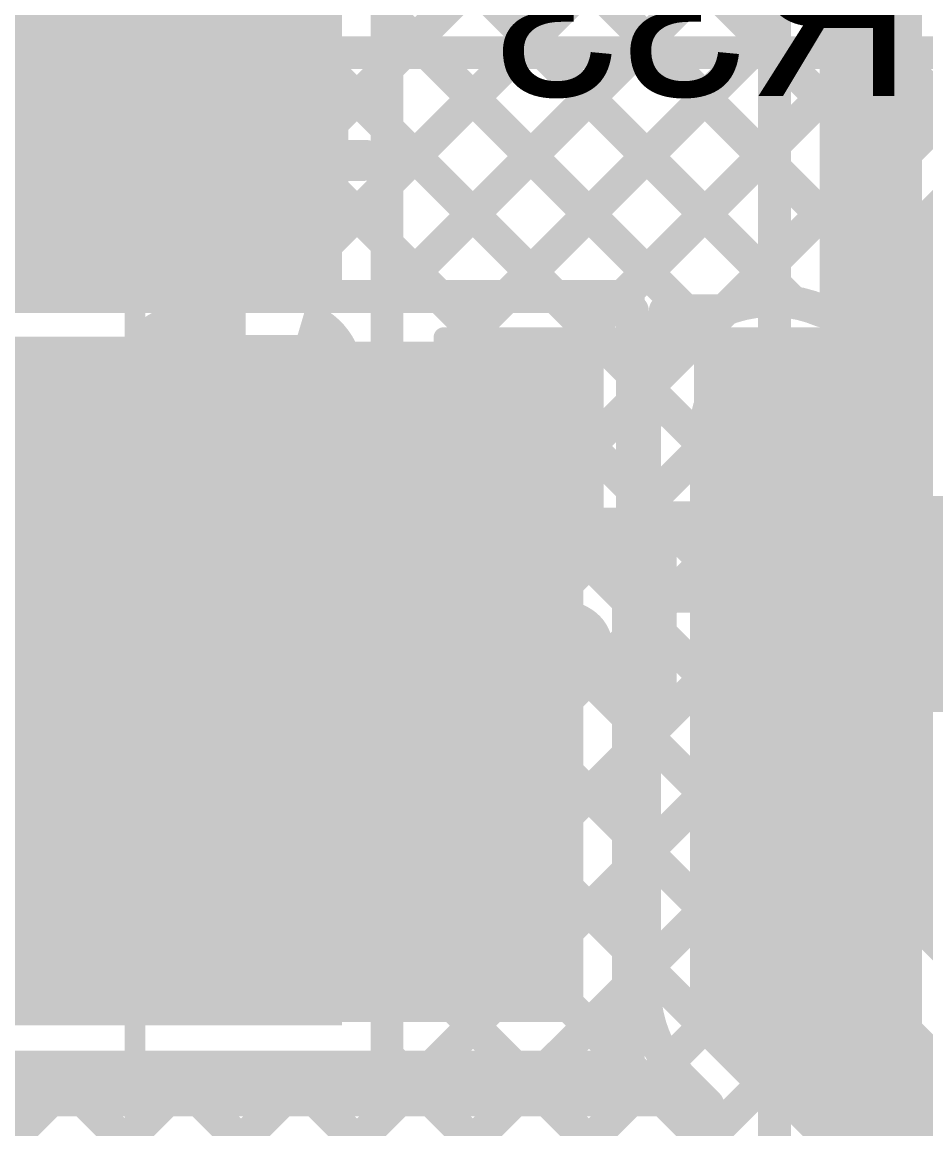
# Model space of a CAD drawing. Header units: millimetres. Extents: x 0 to 214, y 0 to 214.
# Drawn here: x 0.4181 to 0.6386, y 0.2029 to 0.4729 of the extents above; entities that cross this region are included whole.
import ezdxf

# ---------------------------------------------------------------- set-up
doc = ezdxf.new("R2010")
doc.units = ezdxf.units.MM
doc.header["$MEASUREMENT"] = 0
for name, color, linetype in [('BottomLayer', 5, 'Continuous'), ('BottomOverlay', 54, 'Continuous'), ('BottomPaste', 16, 'Continuous'), ('BottomSolder', 6, 'Continuous'), ('MultiLayer', 9, 'Continuous'), ('TopLayer', 1, 'Continuous'), ('TopOverlay', 2, 'Continuous'), ('TopPaste', 8, 'Continuous'), ('TopSolder', 216, 'Continuous')]:
    doc.layers.add(name, color=color, linetype=linetype)
doc.styles.add('Arial', font='', dxfattribs={"height": 0.2})
doc.styles.get('Arial').set_extended_font_data('Arial')

# ---------------------------------------------------------------- blocks, each defined once
blk = doc.blocks.new('TBP01R1_508_02BE_100')
at = {"layer": 'BottomLayer'}
blk.add_hatch(color=5, dxfattribs=at).paths.add_polyline_path([(-0.15906, 0.05906), (-0.04094, 0.05906), (-0.04094, -0.05906), (-0.15906, -0.05906)])
h = blk.add_hatch(color=5, dxfattribs=at)
edge = h.paths.add_edge_path()
edge.add_arc((0.1, 0), 0.05906, 0, 360)
at = {"layer": 'BottomSolder'}
blk.add_hatch(color=6, dxfattribs=at).paths.add_polyline_path([(-0.16306, 0.06306), (-0.03694, 0.06306), (-0.03694, -0.06306), (-0.16306, -0.06306)])
h = blk.add_hatch(color=6, dxfattribs=at)
edge = h.paths.add_edge_path()
edge.add_arc((0.1, 0), 0.06306, 0, 360)
at = {"layer": 'MultiLayer'}
blk.add_hatch(color=9, dxfattribs=at).paths.add_polyline_path([(-0.15906, 0.05906), (-0.04094, 0.05906), (-0.04094, -0.05906), (-0.15906, -0.05906)])
h = blk.add_hatch(color=9, dxfattribs=at)
edge = h.paths.add_edge_path()
edge.add_arc((0.1, 0), 0.05906, 0, 360)
at = {"layer": 'TopLayer'}
blk.add_hatch(color=1, dxfattribs=at).paths.add_polyline_path([(-0.15906, 0.05906), (-0.04094, 0.05906), (-0.04094, -0.05906), (-0.15906, -0.05906)])
h = blk.add_hatch(color=1, dxfattribs=at)
edge = h.paths.add_edge_path()
edge.add_arc((0.1, 0), 0.05906, 0, 360)
at = {"layer": 'TopSolder'}
blk.add_hatch(color=216, dxfattribs=at).paths.add_polyline_path([(-0.16306, 0.06306), (-0.03694, 0.06306), (-0.03694, -0.06306), (-0.16306, -0.06306)])
h = blk.add_hatch(color=216, dxfattribs=at)
edge = h.paths.add_edge_path()
edge.add_arc((0.1, 0), 0.06306, 0, 360)
at = {"layer": 'TopOverlay'}
for points, const_width in [([(-0.10306, -0.067, 1), (-0.11094, -0.067, 1)], 0.00787), ([(-0.11291, -0.067, 1), (-0.10897, -0.067, 1)], 0.00394), ([(-0.10503, -0.067, 1), (-0.10109, -0.067, 1)], 0.00394)]:
    blk.add_lwpolyline(points, format="xyb", close=True, dxfattribs=dict(at, const_width=const_width))
at = {"layer": 'TopOverlay', "const_width": 0.005}
blk.add_lwpolyline([(-0.2315, -0.07874), (0.2315, -0.07874)], dxfattribs=at)
blk = doc.blocks.new('S______B______191')
at = {"layer": 'TopLayer'}
for points in [[(-0.045, -0.0175), (-0.045, 0.0175), (-0.015, 0.0175), (-0.015, -0.0175)], [(0.015, -0.0175), (0.015, 0.0175), (0.045, 0.0175), (0.045, -0.0175)]]:
    blk.add_hatch(color=1, dxfattribs=at).paths.add_polyline_path(points)
at = {"layer": 'TopPaste'}
for points in [[(-0.045, -0.0175), (-0.045, 0.0175), (-0.015, 0.0175), (-0.015, -0.0175)], [(0.015, -0.0175), (0.015, 0.0175), (0.045, 0.0175), (0.045, -0.0175)]]:
    blk.add_hatch(color=8, dxfattribs=at).paths.add_polyline_path(points)
at = {"layer": 'TopSolder'}
for points in [[(-0.049, -0.0215), (-0.049, 0.0215), (-0.011, 0.0215), (-0.011, -0.0215)], [(0.011, -0.0215), (0.011, 0.0215), (0.049, 0.0215), (0.049, -0.0215)]]:
    blk.add_hatch(color=216, dxfattribs=at).paths.add_polyline_path(points)
at = {"layer": 'TopOverlay', "const_width": 0.005}
for points in [[(-0.05, 0.022), (-0.05, -0.022)], [(0.05, 0.022), (-0.05, 0.022)], [(0.05, 0.022), (0.05, -0.022)], [(0.05, -0.022), (-0.05, -0.022)]]:
    blk.add_lwpolyline(points, dxfattribs=at)
at = {"layer": 'TopOverlay', "const_width": 0.0025}
for points in [[(-0.05125, 0.022, 1), (-0.04875, 0.022, 1)], [(-0.05125, 0.022, 1), (-0.04875, 0.022, 1)], [(0.04875, 0.022, 1), (0.05125, 0.022, 1)], [(0.04875, 0.022, 1), (0.05125, 0.022, 1)], [(-0.05125, -0.022, 1), (-0.04875, -0.022, 1)], [(-0.05125, -0.022, 1), (-0.04875, -0.022, 1)], [(0.04875, -0.022, 1), (0.05125, -0.022, 1)], [(0.04875, -0.022, 1), (0.05125, -0.022, 1)]]:
    blk.add_lwpolyline(points, format="xyb", close=True, dxfattribs=at)
at = {"layer": 'TopOverlay'}
blk.add_text('SB1', height=0.05, rotation=-180, dxfattribs=at).set_placement((0.05207, 0.06801))
blk = doc.blocks.new('C__0603_B_304')
at = {"layer": 'BottomLayer'}
for points in [[(-0.045, -0.0175), (-0.045, 0.0175), (-0.015, 0.0175), (-0.015, -0.0175)], [(0.015, -0.0175), (0.015, 0.0175), (0.045, 0.0175), (0.045, -0.0175)]]:
    blk.add_hatch(color=5, dxfattribs=at).paths.add_polyline_path(points)
at = {"layer": 'BottomPaste'}
for points in [[(-0.045, -0.0175), (-0.045, 0.0175), (-0.015, 0.0175), (-0.015, -0.0175)], [(0.015, -0.0175), (0.015, 0.0175), (0.045, 0.0175), (0.045, -0.0175)]]:
    blk.add_hatch(color=16, dxfattribs=at).paths.add_polyline_path(points)
at = {"layer": 'BottomSolder'}
for points in [[(-0.04736, -0.01986), (-0.04736, 0.01986), (-0.01264, 0.01986), (-0.01264, -0.01986)], [(0.01264, -0.01986), (0.01264, 0.01986), (0.04736, 0.01986), (0.04736, -0.01986)]]:
    blk.add_hatch(color=6, dxfattribs=at).paths.add_polyline_path(points)
at = {"layer": 'BottomOverlay', "const_width": 0.005}
for points in [[(-0.018, 0.021), (-0.049, 0.021)], [(-0.049, -0.021), (-0.049, 0.021)], [(0.049, 0.021), (0.018, 0.021)], [(0.049, -0.021), (0.049, 0.021)], [(-0.018, -0.021), (-0.049, -0.021)], [(0.049, -0.021), (0.018, -0.021)]]:
    blk.add_lwpolyline(points, dxfattribs=at)
at = {"layer": 'BottomOverlay', "const_width": 0.0025}
for points in [[(-0.05025, 0.021, 1), (-0.04775, 0.021, 1)], [(-0.05025, 0.021, 1), (-0.04775, 0.021, 1)], [(-0.01925, 0.021, 1), (-0.01675, 0.021, 1)], [(0.01675, 0.021, 1), (0.01925, 0.021, 1)], [(0.04775, 0.021, 1), (0.05025, 0.021, 1)], [(0.04775, 0.021, 1), (0.05025, 0.021, 1)], [(-0.05025, -0.021, 1), (-0.04775, -0.021, 1)], [(-0.05025, -0.021, 1), (-0.04775, -0.021, 1)], [(-0.01925, -0.021, 1), (-0.01675, -0.021, 1)], [(0.01675, -0.021, 1), (0.01925, -0.021, 1)], [(0.04775, -0.021, 1), (0.05025, -0.021, 1)], [(0.04775, -0.021, 1), (0.05025, -0.021, 1)]]:
    blk.add_lwpolyline(points, format="xyb", close=True, dxfattribs=at)

msp = doc.modelspace()

# ---------------------------------------------------------------- hatches: boundary and pattern name
at = {"layer": 'BottomLayer'}
for points in [[(0.30014, 0.40928), (0.49614, 0.40928), (0.49614, 0.562), (0.30014, 0.562)], [(0.30014, 0.22817), (0.49614, 0.22817), (0.49614, 0.39617), (0.30014, 0.39617)]]:
    msp.add_hatch(color=5, dxfattribs=at).paths.add_polyline_path(points)
at = {"layer": 'TopLayer'}
msp.add_hatch(color=1, dxfattribs=at).paths.add_polyline_path([(0.302, 0.229), (0.555, 0.229), (0.555, 0.395), (0.302, 0.395)])

# ---------------------------------------------------------------- linework, layer by layer
at = {"layer": 'BottomLayer'}
for points, const_width in [([(0.62514, 0.32286), (0.62514, 0.52287)], 0.025), ([(0.50714, 0.40717), (0.50714, 0.51432)], 0.008), ([(0.50714, 0.50362), (0.60164, 0.40912)], 0.008), ([(0.50714, 0.46171), (0.5418, 0.49637)], 0.008), ([(0.50714, 0.43343), (0.57008, 0.49637)], 0.008), ([(0.50714, 0.40515), (0.59837, 0.49637)], 0.008), ([(0.54267, 0.49637), (0.60164, 0.4374)], 0.008), ([(0.57096, 0.49637), (0.60164, 0.46569)], 0.008), ([(0.60164, 0.32293), (0.60164, 0.49637)], 0.008), ([(0.50714, 0.47533), (0.60164, 0.38083)], 0.008), ([(0.50714, 0.37686), (0.60164, 0.47136)], 0.008), ([(0.50714, 0.44705), (0.60164, 0.35255)], 0.008), ([(0.50714, 0.34858), (0.60164, 0.44308)], 0.008), ([(0.47422, 0.43922), (0.50172, 0.43922)], 0.01), ([(0.50714, 0.41877), (0.60164, 0.32427)], 0.008), ([(0.50714, 0.32029), (0.60164, 0.41479)], 0.008), ([(0.50714, 0.39828), (0.50714, 0.40717)], 0.008), ([(0.50714, 0.39828), (0.50714, 0.40717)], 0.008), ([(0.50714, 0.21717), (0.50714, 0.39828)], 0.008), ([(0.50714, 0.39048), (0.60164, 0.29598)], 0.008), ([(0.50714, 0.29201), (0.60164, 0.38651)], 0.008), ([(0.50714, 0.3622), (0.60164, 0.2677)], 0.008), ([(0.50714, 0.26372), (0.60164, 0.35822)], 0.008), ([(0.50714, 0.33391), (0.60164, 0.23941)], 0.008), ([(0.62514, 0.28986), (0.62514, 0.32286)], 0.025), ([(0.50714, 0.23544), (0.60164, 0.32994)], 0.008), ([(0.60164, 0.28986), (0.60164, 0.32286)], 0.008), ([(0.50714, 0.30563), (0.60164, 0.21113)], 0.008), ([(0.44793, 0.14794), (0.60164, 0.30166)], 0.008), ([(0.62514, 0.28986), (0.652, 0.263)], 0.025), ([(0.62514, 0.093), (0.62514, 0.28986)], 0.025), ([(0.60164, 0.14795), (0.60164, 0.28986)], 0.008), ([(0.50714, 0.27734), (0.60164, 0.18284)], 0.008), ([(0.47621, 0.14795), (0.60164, 0.27337)], 0.008), ([(0.50714, 0.24906), (0.60164, 0.15456)], 0.008), ([(0.5045, 0.14795), (0.60164, 0.24509)], 0.008), ([(0.50714, 0.22078), (0.57997, 0.14795)], 0.008), ([(0.28914, 0.21717), (0.50714, 0.21717)], 0.008), ([(0.36308, 0.14794), (0.4323, 0.21717)], 0.008), ([(0.39136, 0.14794), (0.46059, 0.21717)], 0.008), ([(0.39761, 0.21717), (0.46683, 0.14795)], 0.008), ([(0.41964, 0.14794), (0.48887, 0.21717)], 0.008), ([(0.42589, 0.21717), (0.49512, 0.14795)], 0.008), ([(0.45418, 0.21717), (0.5234, 0.14795)], 0.008), ([(0.48246, 0.21717), (0.55169, 0.14795)], 0.008), ([(0.53278, 0.14795), (0.60164, 0.2168)], 0.008)]:
    msp.add_lwpolyline(points, dxfattribs=dict(at, const_width=const_width))
for points, const_width in [([(0.50514, 0.47533, 1), (0.50914, 0.47533, 1)], 0.004), ([(0.59964, 0.47136, 1), (0.60364, 0.47136, 1)], 0.004), ([(0.59964, 0.46569, 1), (0.60364, 0.46569, 1)], 0.004), ([(0.50514, 0.46171, 1), (0.50914, 0.46171, 1)], 0.004), ([(0.50514, 0.44705, 1), (0.50914, 0.44705, 1)], 0.004), ([(0.59964, 0.44308, 1), (0.60364, 0.44308, 1)], 0.004), ([(0.47172, 0.43922, 1), (0.47672, 0.43922, 1)], 0.005), ([(0.49922, 0.43922, 1), (0.50422, 0.43922, 1)], 0.005), ([(0.59964, 0.4374, 1), (0.60364, 0.4374, 1)], 0.004), ([(0.50514, 0.43343, 1), (0.50914, 0.43343, 1)], 0.004), ([(0.50514, 0.41877, 1), (0.50914, 0.41877, 1)], 0.004), ([(0.59964, 0.41479, 1), (0.60364, 0.41479, 1)], 0.004), ([(0.59964, 0.40912, 1), (0.60364, 0.40912, 1)], 0.004), ([(0.50514, 0.40717, 1), (0.50914, 0.40717, 1)], 0.004), ([(0.50514, 0.40717, 1), (0.50914, 0.40717, 1)], 0.004), ([(0.50514, 0.40717, 1), (0.50914, 0.40717, 1)], 0.004), ([(0.50514, 0.40515, 1), (0.50914, 0.40515, 1)], 0.004), ([(0.50514, 0.39828, 1), (0.50914, 0.39828, 1)], 0.004), ([(0.50514, 0.39828, 1), (0.50914, 0.39828, 1)], 0.004), ([(0.50514, 0.39828, 1), (0.50914, 0.39828, 1)], 0.004), ([(0.50514, 0.39048, 1), (0.50914, 0.39048, 1)], 0.004), ([(0.59964, 0.38651, 1), (0.60364, 0.38651, 1)], 0.004), ([(0.59964, 0.38083, 1), (0.60364, 0.38083, 1)], 0.004), ([(0.50514, 0.37686, 1), (0.50914, 0.37686, 1)], 0.004), ([(0.50514, 0.3622, 1), (0.50914, 0.3622, 1)], 0.004), ([(0.59964, 0.35822, 1), (0.60364, 0.35822, 1)], 0.004), ([(0.59964, 0.35255, 1), (0.60364, 0.35255, 1)], 0.004), ([(0.50514, 0.34858, 1), (0.50914, 0.34858, 1)], 0.004), ([(0.50514, 0.33391, 1), (0.50914, 0.33391, 1)], 0.004), ([(0.61889, 0.32286, 1), (0.63139, 0.32286, 1)], 0.0125), ([(0.61889, 0.32286, 1), (0.63139, 0.32286, 1)], 0.0125), ([(0.59964, 0.32994, 1), (0.60364, 0.32994, 1)], 0.004), ([(0.59964, 0.32427, 1), (0.60364, 0.32427, 1)], 0.004), ([(0.59964, 0.32293, 1), (0.60364, 0.32293, 1)], 0.004), ([(0.59964, 0.32286, 1), (0.60364, 0.32286, 1)], 0.004), ([(0.50514, 0.32029, 1), (0.50914, 0.32029, 1)], 0.004), ([(0.50514, 0.30563, 1), (0.50914, 0.30563, 1)], 0.004), ([(0.59964, 0.30166, 1), (0.60364, 0.30166, 1)], 0.004), ([(0.59964, 0.29598, 1), (0.60364, 0.29598, 1)], 0.004), ([(0.61889, 0.28986, 1), (0.63139, 0.28986, 1)], 0.0125), ([(0.61889, 0.28986, 1), (0.63139, 0.28986, 1)], 0.0125), ([(0.61889, 0.28986, 1), (0.63139, 0.28986, 1)], 0.0125), ([(0.50514, 0.29201, 1), (0.50914, 0.29201, 1)], 0.004), ([(0.59964, 0.28986, 1), (0.60364, 0.28986, 1)], 0.004), ([(0.59964, 0.28986, 1), (0.60364, 0.28986, 1)], 0.004), ([(0.50514, 0.27734, 1), (0.50914, 0.27734, 1)], 0.004), ([(0.59964, 0.27337, 1), (0.60364, 0.27337, 1)], 0.004), ([(0.59964, 0.2677, 1), (0.60364, 0.2677, 1)], 0.004), ([(0.50514, 0.26372, 1), (0.50914, 0.26372, 1)], 0.004), ([(0.50514, 0.24906, 1), (0.50914, 0.24906, 1)], 0.004), ([(0.59964, 0.24509, 1), (0.60364, 0.24509, 1)], 0.004), ([(0.59964, 0.23941, 1), (0.60364, 0.23941, 1)], 0.004), ([(0.50514, 0.23544, 1), (0.50914, 0.23544, 1)], 0.004), ([(0.50514, 0.22078, 1), (0.50914, 0.22078, 1)], 0.004), ([(0.42389, 0.21717, 1), (0.42789, 0.21717, 1)], 0.004), ([(0.4303, 0.21717, 1), (0.4343, 0.21717, 1)], 0.004), ([(0.45218, 0.21717, 1), (0.45618, 0.21717, 1)], 0.004), ([(0.45859, 0.21717, 1), (0.46259, 0.21717, 1)], 0.004), ([(0.48046, 0.21717, 1), (0.48446, 0.21717, 1)], 0.004), ([(0.48687, 0.21717, 1), (0.49087, 0.21717, 1)], 0.004), ([(0.50514, 0.21717, 1), (0.50914, 0.21717, 1)], 0.004), ([(0.50514, 0.21717, 1), (0.50914, 0.21717, 1)], 0.004), ([(0.59964, 0.2168, 1), (0.60364, 0.2168, 1)], 0.004), ([(0.59964, 0.21113, 1), (0.60364, 0.21113, 1)], 0.004)]:
    msp.add_lwpolyline(points, format="xyb", close=True, dxfattribs=dict(at, const_width=const_width))
at = {"layer": 'TopLayer', "const_width": 0.008}
for points in [[(0.42627, 0.46547, -1.961545), (0.38398, 0.57068)], [(0.617, 0.41456, -0.199188), (0.6239, 0.4312)], [(0.617, 0.41456, -0.198912), (0.62388, 0.43118)], [(0.5888, 0.4025, -0.20498), (0.6132, 0.4025)], [(0.57, 0.374, -0.144975), (0.575, 0.39088)], [(0.57908, 0.21508, -0.198912), (0.57, 0.237)], [(0.5791, 0.21506, -0.199163), (0.57, 0.237)], [(0.576, 0.21, -0.066223), (0.58541, 0.20875)], [(0.576, 0.21, -0.066223), (0.58541, 0.20875)]]:
    msp.add_lwpolyline(points, format="xyb", dxfattribs=at)
at = {"layer": 'TopLayer'}
for points, const_width in [([(0.39486, 0.406), (0.45433, 0.46547)], 0.008), ([(0.42314, 0.406), (0.48261, 0.46547)], 0.008), ([(0.42627, 0.46547), (0.65164, 0.46547)], 0.008), ([(0.43215, 0.46547), (0.49162, 0.406)], 0.008), ([(0.45143, 0.406), (0.51089, 0.46547)], 0.008), ([(0.46044, 0.46547), (0.51991, 0.406)], 0.008), ([(0.47971, 0.406), (0.53918, 0.46547)], 0.008), ([(0.48872, 0.46547), (0.54819, 0.406)], 0.008), ([(0.50799, 0.406), (0.56746, 0.46547)], 0.008), ([(0.51701, 0.46547), (0.57998, 0.4025)], 0.008), ([(0.53628, 0.406), (0.59575, 0.46547)], 0.008), ([(0.54529, 0.46547), (0.6062, 0.40456)], 0.008), ([(0.56456, 0.406), (0.62403, 0.46547)], 0.008), ([(0.57358, 0.46547), (0.61793, 0.42111)], 0.008), ([(0.58972, 0.40288), (0.65164, 0.46479)], 0.008), ([(0.60186, 0.46547), (0.63002, 0.43731)], 0.008), ([(0.63014, 0.46547), (0.64416, 0.45145)], 0.008), ([(0.6239, 0.4312), (0.65164, 0.45893)], 0.008), ([(0.6405, 0.41456), (0.67541, 0.44948)], 0.025), ([(0.41631, 0.45302), (0.46334, 0.406)], 0.008), ([(0.40006, 0.44099), (0.43505, 0.406)], 0.008), ([(0.6405, 0.2615), (0.6405, 0.41456)], 0.025), ([(0.617, 0.4025), (0.617, 0.41456)], 0.008), ([(0.291, 0.406), (0.566, 0.406)], 0.008), ([(0.566, 0.4025), (0.566, 0.406)], 0.008), ([(0.567, 0.3455), (0.567, 0.4025)], 0.008), ([(0.575, 0.4025), (0.5888, 0.4025)], 0.008), ([(0.575, 0.39088), (0.575, 0.4025)], 0.008), ([(0.6132, 0.4025), (0.617, 0.4025)], 0.008), ([(0.601, 0.237), (0.601, 0.374)], 0.04), ([(0.567, 0.38719), (0.5713, 0.38289)], 0.008), ([(0.567, 0.38015), (0.57212, 0.38528)], 0.008), ([(0.57, 0.237), (0.57, 0.374)], 0.008), ([(0.567, 0.35891), (0.57, 0.35591)], 0.008), ([(0.567, 0.35187), (0.57, 0.35487)], 0.008), ([(0.566, 0.218), (0.566, 0.3455)], 0.008), ([(0.566, 0.33162), (0.57, 0.32762)], 0.008), ([(0.566, 0.32258), (0.57, 0.32658)], 0.008), ([(0.566, 0.30334), (0.57, 0.29934)], 0.008), ([(0.566, 0.2943), (0.57, 0.2983)], 0.008), ([(0.566, 0.27505), (0.57, 0.27105)], 0.008), ([(0.566, 0.26602), (0.57, 0.27002)], 0.008), ([(0.6405, 0.2615), (0.673, 0.229)], 0.025), ([(0.601, 0.237), (0.656, 0.182)], 0.04), ([(0.566, 0.24677), (0.57, 0.24277)], 0.008), ([(0.566, 0.23773), (0.57, 0.24173)], 0.008), ([(0.30291, 0.218), (0.566, 0.218)], 0.008), ([(0.42506, 0.218), (0.43306, 0.21)], 0.008), ([(0.42513, 0.21), (0.43313, 0.218)], 0.008), ([(0.45335, 0.218), (0.46135, 0.21)], 0.008), ([(0.45342, 0.21), (0.46142, 0.218)], 0.008), ([(0.48163, 0.218), (0.48963, 0.21)], 0.008), ([(0.4817, 0.21), (0.4897, 0.218)], 0.008), ([(0.50992, 0.218), (0.51792, 0.21)], 0.008), ([(0.50998, 0.21), (0.51798, 0.218)], 0.008), ([(0.5382, 0.218), (0.5462, 0.21)], 0.008), ([(0.53827, 0.21), (0.54627, 0.218)], 0.008), ([(0.566, 0.21848), (0.57448, 0.21)], 0.008), ([(0.56655, 0.21), (0.57568, 0.21912)], 0.008), ([(0.5791, 0.21506), (0.58541, 0.20875)], 0.008), ([(0.31091, 0.21), (0.576, 0.21)], 0.008)]:
    msp.add_lwpolyline(points, dxfattribs=dict(at, const_width=const_width))
for points, const_width in [([(0.42427, 0.46547, 1), (0.42827, 0.46547, 1)], 0.004), ([(0.42427, 0.46547, 1), (0.42827, 0.46547, 1)], 0.004), ([(0.43015, 0.46547, 1), (0.43415, 0.46547, 1)], 0.004), ([(0.45233, 0.46547, 1), (0.45633, 0.46547, 1)], 0.004), ([(0.45844, 0.46547, 1), (0.46244, 0.46547, 1)], 0.004), ([(0.48061, 0.46547, 1), (0.48461, 0.46547, 1)], 0.004), ([(0.48672, 0.46547, 1), (0.49072, 0.46547, 1)], 0.004), ([(0.50889, 0.46547, 1), (0.51289, 0.46547, 1)], 0.004), ([(0.51501, 0.46547, 1), (0.51901, 0.46547, 1)], 0.004), ([(0.53718, 0.46547, 1), (0.54118, 0.46547, 1)], 0.004), ([(0.54329, 0.46547, 1), (0.54729, 0.46547, 1)], 0.004), ([(0.56546, 0.46547, 1), (0.56946, 0.46547, 1)], 0.004), ([(0.57158, 0.46547, 1), (0.57558, 0.46547, 1)], 0.004), ([(0.59375, 0.46547, 1), (0.59775, 0.46547, 1)], 0.004), ([(0.59986, 0.46547, 1), (0.60386, 0.46547, 1)], 0.004), ([(0.62203, 0.46547, 1), (0.62603, 0.46547, 1)], 0.004), ([(0.62814, 0.46547, 1), (0.63214, 0.46547, 1)], 0.004), ([(0.41431, 0.45302, 1), (0.41831, 0.45302, 1)], 0.004), ([(0.62802, 0.43731, 1), (0.63202, 0.43731, 1)], 0.004), ([(0.62188, 0.43118, 1), (0.62588, 0.43118, 1)], 0.004), ([(0.6219, 0.4312, 1), (0.6259, 0.4312, 1)], 0.004), ([(0.6219, 0.4312, 1), (0.6259, 0.4312, 1)], 0.004), ([(0.63425, 0.41456, 1), (0.64675, 0.41456, 1)], 0.0125), ([(0.63425, 0.41456, 1), (0.64675, 0.41456, 1)], 0.0125), ([(0.61593, 0.42111, 1), (0.61993, 0.42111, 1)], 0.004), ([(0.615, 0.41456, 1), (0.619, 0.41456, 1)], 0.004), ([(0.615, 0.41456, 1), (0.619, 0.41456, 1)], 0.004), ([(0.615, 0.41456, 1), (0.619, 0.41456, 1)], 0.004), ([(0.42114, 0.406, 1), (0.42514, 0.406, 1)], 0.004), ([(0.43305, 0.406, 1), (0.43705, 0.406, 1)], 0.004), ([(0.44943, 0.406, 1), (0.45343, 0.406, 1)], 0.004), ([(0.46134, 0.406, 1), (0.46534, 0.406, 1)], 0.004), ([(0.47771, 0.406, 1), (0.48171, 0.406, 1)], 0.004), ([(0.48962, 0.406, 1), (0.49362, 0.406, 1)], 0.004), ([(0.50599, 0.406, 1), (0.50999, 0.406, 1)], 0.004), ([(0.51791, 0.406, 1), (0.52191, 0.406, 1)], 0.004), ([(0.53428, 0.406, 1), (0.53828, 0.406, 1)], 0.004), ([(0.54619, 0.406, 1), (0.55019, 0.406, 1)], 0.004), ([(0.56256, 0.406, 1), (0.56656, 0.406, 1)], 0.004), ([(0.564, 0.406, 1), (0.568, 0.406, 1)], 0.004), ([(0.564, 0.406, 1), (0.568, 0.406, 1)], 0.004), ([(0.6042, 0.40456, 1), (0.6082, 0.40456, 1)], 0.004), ([(0.564, 0.4025, 1), (0.568, 0.4025, 1)], 0.004), ([(0.565, 0.4025, 1), (0.569, 0.4025, 1)], 0.004), ([(0.573, 0.4025, 1), (0.577, 0.4025, 1)], 0.004), ([(0.573, 0.4025, 1), (0.577, 0.4025, 1)], 0.004), ([(0.57798, 0.4025, 1), (0.58198, 0.4025, 1)], 0.004), ([(0.5868, 0.4025, 1), (0.5908, 0.4025, 1)], 0.004), ([(0.5868, 0.4025, 1), (0.5908, 0.4025, 1)], 0.004), ([(0.58772, 0.40288, 1), (0.59172, 0.40288, 1)], 0.004), ([(0.6112, 0.4025, 1), (0.6152, 0.4025, 1)], 0.004), ([(0.6112, 0.4025, 1), (0.6152, 0.4025, 1)], 0.004), ([(0.615, 0.4025, 1), (0.619, 0.4025, 1)], 0.004), ([(0.615, 0.4025, 1), (0.619, 0.4025, 1)], 0.004), ([(0.573, 0.39088, 1), (0.577, 0.39088, 1)], 0.004), ([(0.573, 0.39088, 1), (0.577, 0.39088, 1)], 0.004), ([(0.591, 0.374, 1), (0.611, 0.374, 1)], 0.02), ([(0.565, 0.38719, 1), (0.569, 0.38719, 1)], 0.004), ([(0.57012, 0.38528, 1), (0.57412, 0.38528, 1)], 0.004), ([(0.5693, 0.38289, 1), (0.5733, 0.38289, 1)], 0.004), ([(0.565, 0.38015, 1), (0.569, 0.38015, 1)], 0.004), ([(0.568, 0.374, 1), (0.572, 0.374, 1)], 0.004), ([(0.568, 0.374, 1), (0.572, 0.374, 1)], 0.004), ([(0.565, 0.35891, 1), (0.569, 0.35891, 1)], 0.004), ([(0.568, 0.35591, 1), (0.572, 0.35591, 1)], 0.004), ([(0.568, 0.35487, 1), (0.572, 0.35487, 1)], 0.004), ([(0.565, 0.35187, 1), (0.569, 0.35187, 1)], 0.004), ([(0.564, 0.3455, 1), (0.568, 0.3455, 1)], 0.004), ([(0.565, 0.3455, 1), (0.569, 0.3455, 1)], 0.004), ([(0.564, 0.33162, 1), (0.568, 0.33162, 1)], 0.004), ([(0.568, 0.32762, 1), (0.572, 0.32762, 1)], 0.004), ([(0.568, 0.32658, 1), (0.572, 0.32658, 1)], 0.004), ([(0.564, 0.32258, 1), (0.568, 0.32258, 1)], 0.004), ([(0.564, 0.30334, 1), (0.568, 0.30334, 1)], 0.004), ([(0.568, 0.29934, 1), (0.572, 0.29934, 1)], 0.004), ([(0.568, 0.2983, 1), (0.572, 0.2983, 1)], 0.004), ([(0.564, 0.2943, 1), (0.568, 0.2943, 1)], 0.004), ([(0.564, 0.27505, 1), (0.568, 0.27505, 1)], 0.004), ([(0.568, 0.27105, 1), (0.572, 0.27105, 1)], 0.004), ([(0.568, 0.27002, 1), (0.572, 0.27002, 1)], 0.004), ([(0.63425, 0.2615, 1), (0.64675, 0.2615, 1)], 0.0125), ([(0.63425, 0.2615, 1), (0.64675, 0.2615, 1)], 0.0125), ([(0.564, 0.26602, 1), (0.568, 0.26602, 1)], 0.004), ([(0.591, 0.237, 1), (0.611, 0.237, 1)], 0.02), ([(0.591, 0.237, 1), (0.611, 0.237, 1)], 0.02), ([(0.564, 0.24677, 1), (0.568, 0.24677, 1)], 0.004), ([(0.568, 0.24277, 1), (0.572, 0.24277, 1)], 0.004), ([(0.568, 0.24173, 1), (0.572, 0.24173, 1)], 0.004), ([(0.564, 0.23773, 1), (0.568, 0.23773, 1)], 0.004), ([(0.568, 0.237, 1), (0.572, 0.237, 1)], 0.004), ([(0.568, 0.237, 1), (0.572, 0.237, 1)], 0.004), ([(0.568, 0.237, 1), (0.572, 0.237, 1)], 0.004), ([(0.42306, 0.218, 1), (0.42706, 0.218, 1)], 0.004), ([(0.43113, 0.218, 1), (0.43513, 0.218, 1)], 0.004), ([(0.45135, 0.218, 1), (0.45535, 0.218, 1)], 0.004), ([(0.45942, 0.218, 1), (0.46342, 0.218, 1)], 0.004), ([(0.47963, 0.218, 1), (0.48363, 0.218, 1)], 0.004), ([(0.4877, 0.218, 1), (0.4917, 0.218, 1)], 0.004), ([(0.50792, 0.218, 1), (0.51192, 0.218, 1)], 0.004), ([(0.51598, 0.218, 1), (0.51998, 0.218, 1)], 0.004), ([(0.5362, 0.218, 1), (0.5402, 0.218, 1)], 0.004), ([(0.54427, 0.218, 1), (0.54827, 0.218, 1)], 0.004), ([(0.564, 0.21848, 1), (0.568, 0.21848, 1)], 0.004), ([(0.564, 0.218, 1), (0.568, 0.218, 1)], 0.004), ([(0.564, 0.218, 1), (0.568, 0.218, 1)], 0.004), ([(0.57368, 0.21912, 1), (0.57768, 0.21912, 1)], 0.004), ([(0.57708, 0.21508, 1), (0.58108, 0.21508, 1)], 0.004), ([(0.5771, 0.21506, 1), (0.5811, 0.21506, 1)], 0.004), ([(0.5771, 0.21506, 1), (0.5811, 0.21506, 1)], 0.004), ([(0.42313, 0.21, 1), (0.42713, 0.21, 1)], 0.004), ([(0.43106, 0.21, 1), (0.43506, 0.21, 1)], 0.004), ([(0.45142, 0.21, 1), (0.45542, 0.21, 1)], 0.004), ([(0.45935, 0.21, 1), (0.46335, 0.21, 1)], 0.004), ([(0.4797, 0.21, 1), (0.4837, 0.21, 1)], 0.004), ([(0.48763, 0.21, 1), (0.49163, 0.21, 1)], 0.004), ([(0.50798, 0.21, 1), (0.51198, 0.21, 1)], 0.004), ([(0.51592, 0.21, 1), (0.51992, 0.21, 1)], 0.004), ([(0.53627, 0.21, 1), (0.54027, 0.21, 1)], 0.004), ([(0.5442, 0.21, 1), (0.5482, 0.21, 1)], 0.004), ([(0.56455, 0.21, 1), (0.56855, 0.21, 1)], 0.004), ([(0.57248, 0.21, 1), (0.57648, 0.21, 1)], 0.004), ([(0.574, 0.21, 1), (0.578, 0.21, 1)], 0.004), ([(0.574, 0.21, 1), (0.578, 0.21, 1)], 0.004), ([(0.574, 0.21, 1), (0.578, 0.21, 1)], 0.004), ([(0.58341, 0.20875, 1), (0.58741, 0.20875, 1)], 0.004), ([(0.58341, 0.20875, 1), (0.58741, 0.20875, 1)], 0.004), ([(0.58341, 0.20875, 1), (0.58741, 0.20875, 1)], 0.004)]:
    msp.add_lwpolyline(points, format="xyb", close=True, dxfattribs=dict(at, const_width=const_width))

# ---------------------------------------------------------------- block references
for name, p, rotation in [('TBP01R1_508_02BE_100', (0.36694, 0.40272), 90), ('C__0603_B_304', (0.47422, 0.40922), 270), ('S______B______191', (0.571, 0.374), 180)]:
    msp.add_blockref(name, p, dxfattribs=dict(rotation=rotation))

# ---------------------------------------------------------------- texts
at = {"layer": 'BottomOverlay', "style": 'Arial', "text_generation_flag": 2}
msp.add_text('R33', height=0.04, dxfattribs=at).set_placement((0.63546, 0.45488))
at = {"layer": 'BottomOverlay', "style": 'Arial'}
msp.add_text('*', height=0.075, rotation=360, dxfattribs=at).set_placement((0.46114, 0.30226))
at = {"layer": 'TopOverlay', "style": 'Arial'}
for s, p in [('-ve', (0.4972, 0.43717)), ('+ve', (0.5012, 0.22817))]:
    msp.add_text(s, height=0.08, rotation=90, dxfattribs=at).set_placement(p)
msp.add_text('SB1', height=0.05, dxfattribs=at).set_placement((0.51893, 0.30541))

doc.saveas('drawing.dxf')
